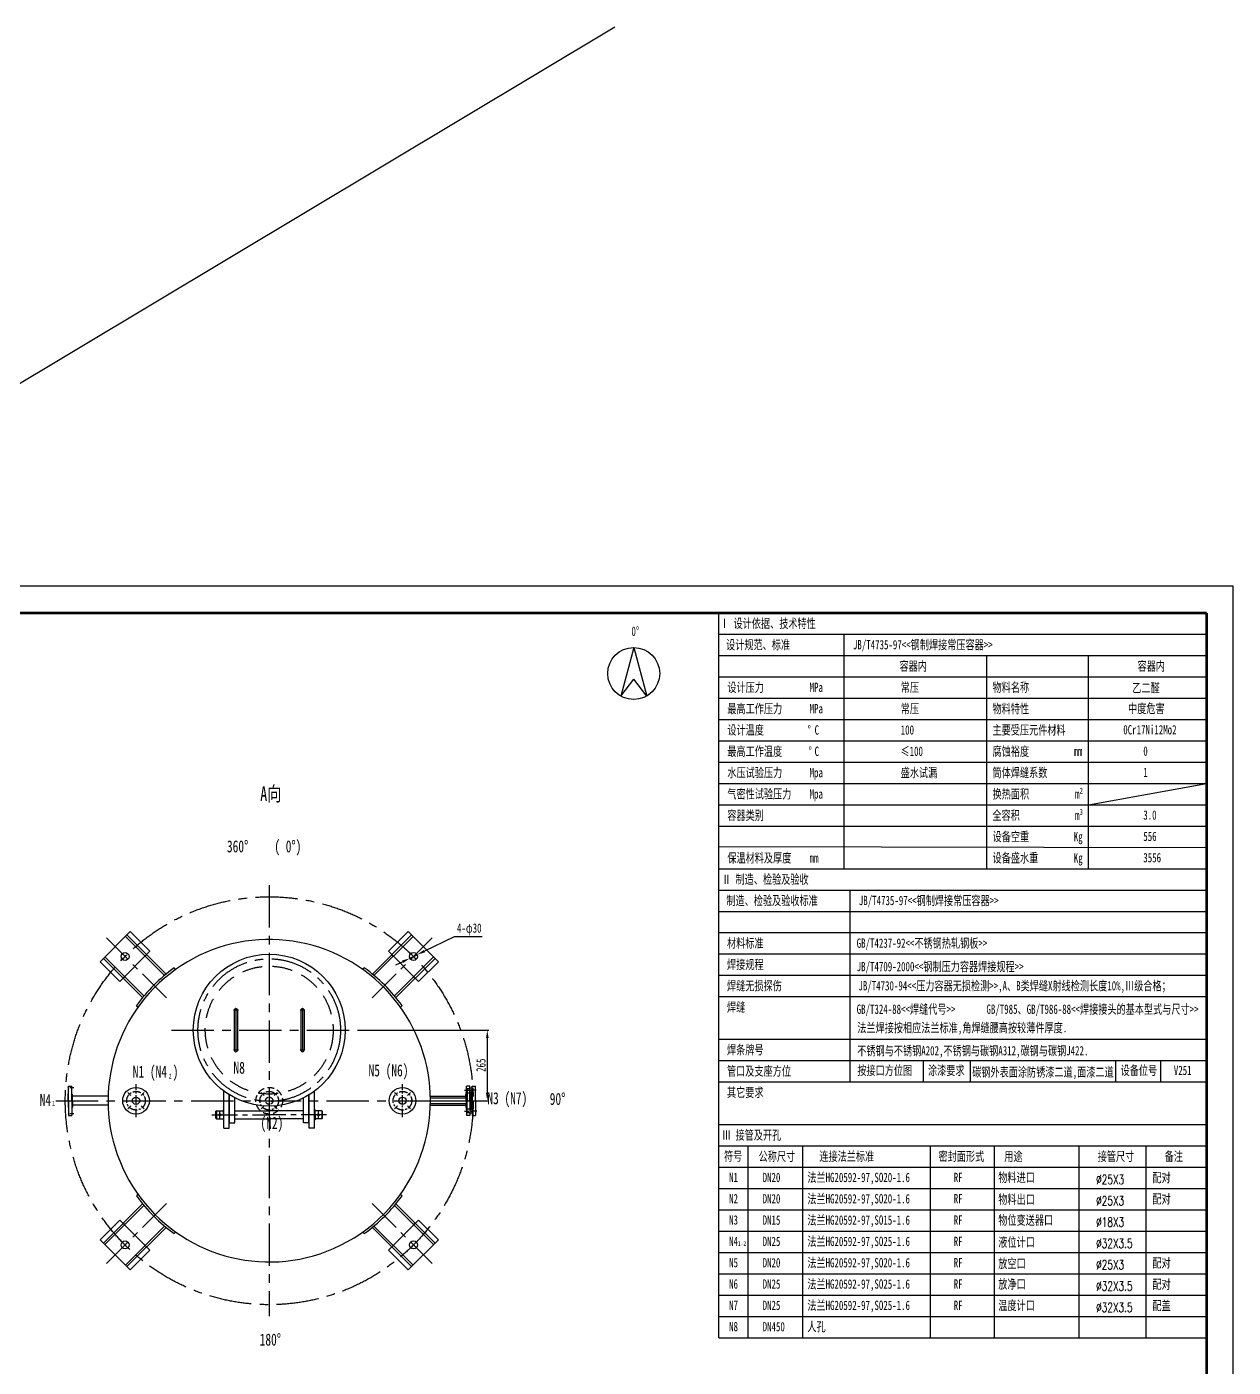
# Model space of a CAD drawing. Extents: x -71325 to -43928, y 2975 to 11014.
# Drawn here: x -67443 to -62915, y 5984 to 11014 of the extents above; entities that cross this region are included whole.
import ezdxf

# ---------------------------------------------------------------- set-up
doc = ezdxf.new("R2010")
doc.units = 0
doc.header["$MEASUREMENT"] = 0
doc.linetypes.add('CENTER', pattern=[50.8, 31.75, -6.35, 6.35, -6.35])
doc.linetypes.add('DASHED', pattern=[19.05, 12.7, -6.35])
doc.layers.get('0').update_dxf_attribs({"linetype": 'CONTINUOUS'})
doc.layers.get('DEFPOINTS').update_dxf_attribs({"linetype": 'CONTINUOUS'})
for name, color, linetype in [('LAYER1', 3, 'CONTINUOUS'), ('LAYER2', 1, 'CENTER'), ('LAYER3', 2, 'DASHED')]:
    doc.layers.add(name, color=color, linetype=linetype)
doc.styles.get("Standard").update_dxf_attribs({"font": 'txt.shx', "width": 0.7})
doc.styles.add('STYLE1', font='SIMFANG.TTF', dxfattribs={"width": 0.7, "height": 35})
doc.dimstyles.get("Standard").update_dxf_attribs({"dimtxt": 0.18, "dimasz": 0.18, "dimexe": 0.18, "dimexo": 0.0625, "dimgap": 0.09, "dimtad": 0, "dimtih": 1, "dimtoh": 1, "dimdec": 4, "dimzin": 0, "dimdsep": 46, "dimtxsty": 'Standard', "dimcen": 0.09, "dimadec": 0, "dimazin": 0, "dimtfac": 1, "dimtdec": 4, "dimtofl": 0, "dimtmove": 0, "dimatfit": 3, "dimfxl": 0, "dimtolj": 1, "dimtzin": 0, "dimarcsym": 0})

# ---------------------------------------------------------------- blocks, each defined once
blk = doc.blocks.new('*D130')
at = {"layer": 'DEFPOINTS', "color": 0}
for p in [(-66004.9, 7518.6), (-65978, 7531.7)]:
    blk.add_point(p, dxfattribs=at)
at = {"layer": 'LAYER1', "color": 0, "lineweight": -2}
for p, q in [((-65951, 7544.9), (-65836.9, 7600.6)), ((-65836.9, 7600.6), (-65733.4, 7600.6)), ((-66031.9, 7505.4), (-66058.8, 7492.2)), ((-66004.9, 7518.6), (-65978, 7531.7))]:
    blk.add_line(p, q, dxfattribs=at)
at = {"layer": 'LAYER1', "color": 0}
for points in [[(-65953.2, 7549.4), (-65948.8, 7540.4), (-65978, 7531.7)], [(-66034.1, 7509.9), (-66029.7, 7500.9), (-66004.9, 7518.6)]]:
    blk.add_solid(points, dxfattribs=at)
at = {"layer": 'LAYER1', "color": 0, "insert": (-65782, 7627), "char_height": 35, "attachment_point": 5, "style": 'STYLE1'}
blk.add_mtext('\\A1;4-φ30', dxfattribs=at)
blk = doc.blocks.new('*D133')
at = {"layer": 'DEFPOINTS', "color": 0}
for p in [(-66175.4, 7248.8), (-65927.7, 6983.8), (-65714.2, 6983.8)]:
    blk.add_point(p, dxfattribs=at)
at = {"layer": 'LAYER1', "color": 0, "lineweight": -2}
for p, q in [((-66175.4, 7248.8), (-65707.9, 7248.8)), ((-65714.2, 7218.8), (-65714.2, 7013.8)), ((-65927.7, 6983.8), (-65707.9, 6983.8))]:
    blk.add_line(p, q, dxfattribs=at)
at = {"layer": 'LAYER1', "color": 0}
for points in [[(-65719.2, 7218.8), (-65709.2, 7218.8), (-65714.2, 7248.8)], [(-65719.2, 7013.8), (-65709.2, 7013.8), (-65714.2, 6983.8)]]:
    blk.add_solid(points, dxfattribs=at)
at = {"layer": 'LAYER1', "color": 0, "insert": (-65737.9, 7117.1), "char_height": 35, "attachment_point": 5, "rotation": 90, "style": 'STYLE1'}
blk.add_mtext('\\A1;265', dxfattribs=at)

msp = doc.modelspace()

# ---------------------------------------------------------------- linework, layer by layer
for p, q in [((-68456.67, 9085.65251), (-65236.08557, 11014.02437)), ((-64844.63823, 6734.5732), (-64844.63823, 8814.5732)), ((-67054.57788, 7618.82026), (-67167.71497, 7505.68318)), ((-66925.9357, 7454.11563), (-67072.60911, 7600.78904)), ((-66919.73651, 7459.23015), (-67066.95225, 7606.4459)), ((-66980.33167, 7544.57405), (-67054.57788, 7618.82026)), ((-66145.72965, 7459.23015), (-65998.51391, 7606.4459)), ((-66139.53046, 7454.11563), (-65992.85705, 7600.78904)), ((-66085.13449, 7544.57405), (-66010.88828, 7618.82026)), ((-65897.75119, 7505.68318), (-66010.88828, 7618.82026)), ((-67093.46876, 7431.43697), (-67167.71497, 7505.68318)), ((-67008.12486, 7370.84181), (-67155.3406, 7518.05755)), ((-67003.01034, 7377.04099), (-67149.68375, 7523.7144)), ((-66980.33167, 7544.57405), (-67093.46876, 7431.43697)), ((-66992.70604, 7532.19968), (-66998.3629, 7526.54283)), ((-65971.9974, 7431.43697), (-66085.13449, 7544.57405)), ((-66067.10326, 7526.54283), (-66072.76012, 7532.19968)), ((-66062.45582, 7377.04099), (-65915.78241, 7523.7144)), ((-66057.3413, 7370.84181), (-65910.12556, 7518.05755)), ((-65971.9974, 7431.43697), (-65897.75119, 7505.68318)), ((-67075.43753, 7449.46819), (-67081.09439, 7443.81134)), ((-66883.93768, 7476.46433), (-66889.67238, 7482.19903)), ((-66181.52848, 7476.46433), (-66175.79378, 7482.19903)), ((-65984.37177, 7443.81134), (-65990.02863, 7449.46819)), ((-67025.35903, 7335.04297), (-67031.09373, 7340.77767)), ((-66663.73308, 7323.83837), (-66663.73308, 7173.83837)), ((-66651.73308, 7323.83837), (-66651.73308, 7173.83837)), ((-66413.73308, 7323.83837), (-66413.73308, 7173.83837)), ((-66401.73308, 7323.83837), (-66401.73308, 7173.83837)), ((-66040.10713, 7335.04297), (-66034.37243, 7340.77767)), ((-67287.73308, 6983.83837), (-67287.73308, 7009.33837)), ((-67286.13308, 7009.33837), (-67287.73308, 7009.33837)), ((-67286.13308, 6983.83837), (-67286.13308, 7038.83837)), ((-67286.13308, 7038.83837), (-67273.23308, 7038.83837)), ((-67273.23308, 6983.83837), (-67273.23308, 7038.83837)), ((-67270.73308, 7008.33837), (-67271.23308, 7008.33837)), ((-67270.73308, 6983.83837), (-67270.73308, 7008.33837)), ((-67063.13867, 7014.24397), (-67051.82496, 7002.93026)), ((-67002.32749, 7014.24397), (-67013.6412, 7002.93026)), ((-66702.73308, 6881.18111), (-66702.73308, 7020.09179)), ((-66682.73308, 6881.18111), (-66682.73308, 7006.50596)), ((-66681.73308, 6901.18111), (-66681.73308, 7005.88982)), ((-66661.73308, 6901.18111), (-66661.73308, 6994.70455)), ((-66403.73308, 6901.18111), (-66403.73308, 6994.73711)), ((-66383.73308, 6901.18111), (-66383.73308, 7005.88982)), ((-66382.73308, 6881.18111), (-66382.73308, 7006.50596)), ((-66362.73308, 6881.18111), (-66362.73308, 7020.09179)), ((-66063.13867, 7014.24397), (-66051.82496, 7002.93026)), ((-66002.32749, 7014.24397), (-66013.6412, 7002.93026)), ((-65927.82683, 6994.48837), (-65793.73308, 6994.48837)), ((-65794.73308, 6994.48837), (-65794.73308, 7008.33837)), ((-65794.73308, 7008.33837), (-65794.23308, 7008.33837)), ((-65793.73308, 6983.83837), (-65793.73308, 6998.83837)), ((-65792.23308, 6998.83837), (-65792.23308, 7038.83837)), ((-65779.33308, 7038.83837), (-65792.23308, 7038.83837)), ((-65779.33308, 7028.83837), (-65789.23308, 7028.83837)), ((-65789.23308, 7028.83837), (-65789.23308, 6983.83837)), ((-65779.33308, 6983.83837), (-65779.33308, 7038.83837)), ((-65771.63308, 7030.58837), (-65779.33308, 7030.58837)), ((-65779.33308, 6983.83837), (-65779.33308, 7028.83837)), ((-65771.63308, 7016.58837), (-65779.33308, 7016.58837)), ((-65779.33308, 7009.33837), (-65777.73308, 7009.33837)), ((-65777.73308, 6983.83837), (-65777.73308, 7016.58837)), ((-65773.23308, 6983.83837), (-65773.23308, 7016.58837)), ((-65771.63308, 7009.33837), (-65773.23308, 7009.33837)), ((-65773.23308, 6983.83837), (-65773.23308, 7001.33837)), ((-65771.63308, 6983.83837), (-65771.63308, 7038.83837)), ((-65771.63308, 7038.83837), (-65758.73308, 7038.83837)), ((-65771.63308, 7016.58837), (-65771.63308, 6928.83837)), ((-65758.73308, 6983.83837), (-65758.73308, 7038.83837)), ((-67287.73308, 6983.83837), (-67287.73308, 6958.33837)), ((-67286.13308, 6958.33837), (-67287.73308, 6958.33837)), ((-67286.13308, 6983.83837), (-67286.13308, 6928.83837)), ((-67273.23308, 6983.83837), (-67273.23308, 6928.83837)), ((-67270.73308, 6959.33837), (-67271.23308, 6959.33837)), ((-67270.73308, 6983.83837), (-67270.73308, 6959.33837)), ((-67063.13867, 6953.43278), (-67051.82496, 6964.74649)), ((-67002.32749, 6953.43278), (-67013.6412, 6964.74649)), ((-66730.73308, 6946.18111), (-66732.73308, 6944.18111)), ((-66732.73308, 6918.18111), (-66732.73308, 6944.18111)), ((-66730.73308, 6946.18111), (-66704.73308, 6946.18111)), ((-66730.73308, 6946.18111), (-66730.73308, 6916.18111)), ((-66704.73308, 6931.18111), (-66704.73308, 6949.77043)), ((-66661.73308, 6946.18111), (-66532.73308, 6946.18111)), ((-66661.73308, 6946.18111), (-66532.73308, 6946.18111)), ((-66403.73308, 6946.18111), (-66532.73308, 6946.18111)), ((-66360.73308, 6949.77043), (-66362.73308, 6949.77043)), ((-66360.73308, 6931.18111), (-66360.73308, 6949.77043)), ((-66334.73308, 6946.18111), (-66360.73308, 6946.18111)), ((-66334.73308, 6946.18111), (-66332.73308, 6944.18111)), ((-66334.73308, 6946.18111), (-66334.73308, 6916.18111)), ((-66332.73308, 6918.18111), (-66332.73308, 6944.18111)), ((-66063.13867, 6953.43278), (-66051.82496, 6964.74649)), ((-66002.32749, 6953.43278), (-66013.6412, 6964.74649)), ((-65927.82683, 6973.18837), (-65793.73308, 6973.18837)), ((-65794.73308, 6973.18837), (-65794.73308, 6959.33837)), ((-65794.73308, 6959.33837), (-65794.23308, 6959.33837)), ((-65793.73308, 6983.83837), (-65793.73308, 6968.83837)), ((-65792.23308, 6968.83837), (-65792.23308, 6928.83837)), ((-65789.23308, 6938.83837), (-65789.23308, 6983.83837)), ((-65779.33308, 6983.83837), (-65779.33308, 6928.83837)), ((-65779.33308, 6983.83837), (-65779.33308, 6938.83837)), ((-65779.33308, 6958.33837), (-65777.73308, 6958.33837)), ((-65771.63308, 6951.08837), (-65779.33308, 6951.08837)), ((-65777.73308, 6983.83837), (-65777.73308, 6951.08837)), ((-65773.23308, 6983.83837), (-65773.23308, 6966.33837)), ((-65773.23308, 6983.83837), (-65773.23308, 6951.08837)), ((-65771.63308, 6958.33837), (-65773.23308, 6958.33837)), ((-65758.73308, 6983.83837), (-65758.73308, 6928.83837)), ((-67286.13308, 6928.83837), (-67273.23308, 6928.83837)), ((-66732.73308, 6918.18111), (-66730.73308, 6916.18111)), ((-66730.73308, 6916.18111), (-66704.73308, 6916.18111)), ((-66704.73308, 6931.18111), (-66704.73308, 6912.59179)), ((-66704.73308, 6912.59179), (-66702.73308, 6912.59179)), ((-66682.73308, 6901.18111), (-66661.73308, 6901.18111)), ((-66661.73308, 6916.18111), (-66532.73308, 6916.18111)), ((-66661.73308, 6916.18111), (-66532.73308, 6916.18111)), ((-66403.73308, 6916.18111), (-66532.73308, 6916.18111)), ((-66382.73308, 6901.18111), (-66403.73308, 6901.18111)), ((-66360.73308, 6912.59179), (-66362.73308, 6912.59179)), ((-66360.73308, 6931.18111), (-66360.73308, 6912.59179)), ((-66334.73308, 6916.18111), (-66360.73308, 6916.18111)), ((-66332.73308, 6918.18111), (-66334.73308, 6916.18111)), ((-65779.33308, 6928.83837), (-65792.23308, 6928.83837)), ((-65779.33308, 6938.83837), (-65789.23308, 6938.83837)), ((-65771.63308, 6937.08837), (-65779.33308, 6937.08837)), ((-65771.63308, 6928.83837), (-65758.73308, 6928.83837)), ((-66702.73308, 6881.18111), (-66682.73308, 6881.18111)), ((-66362.73308, 6881.18111), (-66382.73308, 6881.18111)), ((-64844.63823, 6094.5732), (-64844.63823, 6814.5732)), ((-67008.12486, 6596.83494), (-67155.3406, 6449.6192)), ((-67003.01034, 6590.63576), (-67149.68375, 6443.96235)), ((-67025.35903, 6632.63378), (-67031.09373, 6626.89908)), ((-66062.45582, 6590.63576), (-65915.78241, 6443.96235)), ((-66057.3413, 6596.83494), (-65910.12556, 6449.6192)), ((-66040.10713, 6632.63378), (-66034.37243, 6626.89908)), ((-67093.46876, 6536.23978), (-67167.71497, 6461.99357)), ((-67093.46876, 6536.23978), (-66980.33167, 6423.1027)), ((-67081.09439, 6523.86541), (-67075.43753, 6518.20856)), ((-66925.9357, 6513.56112), (-67072.60911, 6366.88771)), ((-66919.73651, 6508.4466), (-67066.95225, 6361.23085)), ((-66883.93768, 6491.21242), (-66889.67238, 6485.47772)), ((-66181.52848, 6491.21242), (-66175.79378, 6485.47772)), ((-66145.72965, 6508.4466), (-65998.51391, 6361.23085)), ((-66139.53046, 6513.56112), (-65992.85705, 6366.88771)), ((-66085.13449, 6423.1027), (-65971.9974, 6536.23978)), ((-65990.02863, 6518.20856), (-65984.37177, 6523.86541)), ((-65971.9974, 6536.23978), (-65897.75119, 6461.99357)), ((-67167.71497, 6461.99357), (-67054.57788, 6348.85649)), ((-66998.3629, 6441.13392), (-66992.70604, 6435.47707)), ((-66072.76012, 6435.47707), (-66067.10326, 6441.13392)), ((-66010.88828, 6348.85649), (-65897.75119, 6461.99357)), ((-66980.33167, 6423.1027), (-67054.57788, 6348.85649)), ((-66085.13449, 6423.1027), (-66010.88828, 6348.85649))]:
    msp.add_line(p, q)
at = {"ltscale": 2}
for p, q in [((-67137.49839, 7000.68837), (-67270.73308, 7000.68837)), ((-65927.96777, 7000.68837), (-65794.73308, 7000.68837)), ((-67137.49839, 6966.98837), (-67270.73308, 6966.98837)), ((-65927.96777, 6966.98837), (-65794.73308, 6966.98837))]:
    msp.add_line(p, q, dxfattribs=at)
at = {"ltscale": 0.5}
for p, q in [((-65793.73308, 6998.83837), (-65792.23308, 6998.83837)), ((-65779.33308, 7001.33837), (-65777.73308, 7001.33837)), ((-65793.73308, 6968.83837), (-65792.23308, 6968.83837)), ((-65779.33308, 6966.33837), (-65777.73308, 6966.33837))]:
    msp.add_line(p, q, dxfattribs=at)
at = {"const_width": 10}
for points in [[(-63014.63823, 8814.5732), (-71074.63823, 8814.5732)], [(-63014.63823, 3074.5732), (-63014.63823, 8814.5732)]]:
    msp.add_lwpolyline(points, dxfattribs=at)
for centre, radius in [((-67074.02332, 7525.12862), 15), ((-66532.73308, 7248.83837), 285), ((-65991.44284, 7525.12862), 15), ((-67032.73308, 6983.83837), 50), ((-67032.73308, 6983.83837), 13.75), ((-66032.73308, 6983.83837), 50), ((-66032.73308, 6983.83837), 13.75), ((-66717.73308, 6931.18111), 4), ((-66347.73308, 6931.18111), 4), ((-67074.02332, 6442.54813), 15), ((-65991.44284, 6442.54813), 15)]:
    msp.add_circle(centre, radius)
for centre, radius, start, end in [((-66532.73308, 6983.83837), 605, 337.71953489, 293.50208373), ((-66532.73308, 6983.83837), 613, 125.61125633, 144.38874367), ((-66532.73308, 6983.83837), 613, 35.61125633, 54.38874367), ((-66657.73308, 7323.83837), 6, 0, 180), ((-66407.73308, 7323.83837), 6, 0, 180), ((-66657.73308, 7173.83837), 6, 180, 0), ((-66407.73308, 7173.83837), 6, 180, 0), ((-67271.23308, 7010.33837), 2, 180, 270), ((-65794.23308, 7010.33837), 2, 270, 0), ((-65792.23308, 7001.83837), 3, 270, 0), ((-67271.23308, 6957.33837), 2, 90, 180), ((-65794.23308, 6957.33837), 2, 0, 90), ((-65792.23308, 6965.83837), 3, 0, 90), ((-66532.73308, 6983.83837), 605, 293.50208373, 337.71953489), ((-66532.73308, 6983.83837), 613, 215.61125633, 234.38874367), ((-66532.73308, 6983.83837), 613, 305.61125633, 324.38874367)]:
    msp.add_arc(centre, radius, start, end)
at = {"layer": 'LAYER1'}
for p, q in [((-62914.63823, 8914.5732), (-71324.63823, 8914.5732)), ((-62914.63823, 2974.5732), (-62914.63823, 8914.5732)), ((-64844.63823, 8814.5732), (-63014.63823, 8814.5732)), ((-63014.63823, 8814.5732), (-63014.63823, 6974.5732)), ((-64844.63823, 8734.5732), (-63014.63823, 8734.5732)), ((-64374.7107, 7854.5732), (-64374.7107, 8734.5732)), ((-64374.7107, 7854.5732), (-64374.7107, 8734.5732)), ((-65164.83974, 8684.60179), (-65213.6224, 8502.5424)), ((-65164.83974, 8684.60179), (-65116.05707, 8502.5424)), ((-64844.63823, 8654.5732), (-63014.63823, 8654.5732)), ((-64844.63823, 8654.5732), (-63014.63823, 8654.5732)), ((-63839.87648, 7854.5732), (-63839.87648, 8654.5732)), ((-63457.82937, 7854.5732), (-63457.82937, 8654.5732)), ((-65213.6224, 8502.54241), (-65164.83974, 8566.11721)), ((-65116.05707, 8502.54241), (-65164.83974, 8566.11721)), ((-64844.63823, 8574.5732), (-63014.63823, 8574.5732)), ((-64844.63823, 8494.5732), (-63014.63823, 8494.5732)), ((-64844.63823, 8414.5732), (-63014.63823, 8414.5732)), ((-64844.63823, 8334.5732), (-63014.63823, 8334.5732)), ((-64844.63823, 8254.5732), (-63014.63823, 8254.5732)), ((-64844.63823, 8174.5732), (-63014.63823, 8174.5732)), ((-63457.82937, 8094.5732), (-63014.63823, 8174.5732)), ((-64844.63823, 8094.5732), (-63014.63823, 8094.5732)), ((-64844.63823, 8014.5732), (-63014.63823, 8014.5732)), ((-64844.63823, 7937.44125), (-63014.63823, 7934.5732)), ((-64844.63823, 7854.5732), (-63014.63823, 7854.5732)), ((-64844.63823, 7774.5732), (-63014.63823, 7774.5732)), ((-64352.60099, 7054.5732), (-64352.60099, 7774.5732)), ((-64352.60099, 7054.5732), (-64352.60099, 7774.5732)), ((-64844.63823, 7694.5732), (-63014.63823, 7694.5732)), ((-64844.63823, 7614.5732), (-63014.63823, 7614.5732)), ((-64844.63823, 7534.5732), (-63014.63823, 7534.5732)), ((-64844.63823, 7454.5732), (-63014.63823, 7454.5732)), ((-64844.63823, 7374.5732), (-63014.63823, 7374.5732)), ((-64844.63823, 7374.5732), (-63014.63823, 7374.5732)), ((-64844.63823, 7214.5732), (-63014.63823, 7214.5732)), ((-64844.63823, 7134.5732), (-63014.63823, 7134.5732)), ((-64078.88961, 7134.5732), (-64078.88961, 7054.5732)), ((-63901.56455, 7134.5732), (-63901.56455, 7054.5732)), ((-63356.16682, 7134.5732), (-63356.16682, 7054.5732)), ((-63186.45037, 7054.5732), (-63186.45037, 7134.5732)), ((-64844.63823, 7054.5732), (-63014.63823, 7054.5732)), ((-64844.63823, 6894.5732), (-63014.63823, 6894.5732)), ((-64844.63823, 6814.5732), (-63014.63823, 6814.5732)), ((-64734.82902, 6094.5732), (-64734.82902, 6814.5732)), ((-64530.46111, 6094.5732), (-64530.46111, 6814.5732)), ((-64050.27284, 6094.5732), (-64050.27284, 6812.36627)), ((-63811.01752, 6094.5732), (-63811.01752, 6814.5732)), ((-63493.22023, 6094.5732), (-63493.22023, 6814.5732)), ((-63243.10863, 6814.5732), (-63243.10863, 6094.5732)), ((-64844.63823, 6734.5732), (-63014.63823, 6734.5732)), ((-64844.63823, 6654.5732), (-63014.63823, 6654.5732)), ((-64844.63823, 6574.5732), (-63014.63823, 6574.5732)), ((-64844.63823, 6494.5732), (-63014.63823, 6494.5732)), ((-64844.63823, 6414.5732), (-63014.63823, 6414.5732)), ((-64844.63823, 6334.5732), (-63014.63823, 6334.5732)), ((-64844.63823, 6254.5732), (-63014.63823, 6254.5732)), ((-64844.63823, 6174.5732), (-63014.63823, 6174.5732)), ((-64844.63823, 6094.5732), (-63014.63823, 6094.5732))]:
    msp.add_line(p, q, dxfattribs=at)
msp.add_circle((-65164.83974, 8587.03646), 97.56533, dxfattribs=at)
at = {"layer": 'LAYER2', "ltscale": 5}
for p, q in [((-66532.73308, 7792.85815), (-66532.73308, 6174.8186)), ((-66648.59028, 7323.83837), (-66666.87588, 7323.83837)), ((-66657.73308, 7323.83837), (-66657.73308, 7173.83837)), ((-66398.59028, 7323.83837), (-66416.87588, 7323.83837)), ((-66407.73308, 7323.83837), (-66407.73308, 7173.83837)), ((-66899.42767, 7248.83837), (-66175.44514, 7248.83837)), ((-66648.59028, 7173.83837), (-66666.87588, 7173.83837)), ((-66398.59028, 7173.83837), (-66416.87588, 7173.83837)), ((-67333.90141, 6983.83837), (-65731.56475, 6983.83837))]:
    msp.add_line(p, q, dxfattribs=at)
at = {"layer": 'LAYER2', "ltscale": 4}
for p, q in [((-66918.84174, 7369.94704), (-67144.05154, 7595.15684)), ((-66146.62442, 7369.94704), (-65921.41462, 7595.15684)), ((-66918.84174, 6597.72971), (-67144.05154, 6372.51991)), ((-66146.62442, 6597.72971), (-65921.41462, 6372.51991))]:
    msp.add_line(p, q, dxfattribs=at)
at = {"layer": 'LAYER2'}
for p, q in [((-67032.73308, 6921.72592), (-67032.73308, 7045.95083)), ((-66032.73308, 6921.72592), (-66032.73308, 7045.95083))]:
    msp.add_line(p, q, dxfattribs=at)
at = {"layer": 'LAYER2', "ltscale": 0.5}
for p, q in [((-67265.67507, 7032.58837), (-67291.67507, 7032.58837)), ((-65799.79109, 7023.58837), (-65773.79109, 7023.58837)), ((-65796.6092, 7014.08837), (-65774.94587, 7014.08837)), ((-65755.67507, 7023.58837), (-65781.67507, 7023.58837)), ((-65803.73308, 6983.83837), (-65777.73308, 6983.83837)), ((-65799.79109, 6944.08837), (-65773.79109, 6944.08837)), ((-65794.70327, 6953.58837), (-65773.14975, 6953.58837)), ((-65755.67507, 6944.08837), (-65781.67507, 6944.08837)), ((-65753.67507, 6944.08837), (-65779.67507, 6944.08837)), ((-67265.67507, 6935.08837), (-67291.67507, 6935.08837))]:
    msp.add_line(p, q, dxfattribs=at)
at = {"layer": 'LAYER2', "ltscale": 3}
for p, q in [((-66717.73308, 6918.18111), (-66717.73308, 6944.18111)), ((-66347.73308, 6918.18111), (-66347.73308, 6944.18111)), ((-66747.68259, 6931.18111), (-66532.73308, 6931.18111)), ((-66317.78357, 6931.18111), (-66532.73308, 6931.18111))]:
    msp.add_line(p, q, dxfattribs=at)
at = {"layer": 'LAYER2', "ltscale": 5}
for centre, radius in [((-66532.73308, 6983.83837), 765.5), ((-66532.73308, 7248.83837), 267.5)]:
    msp.add_circle(centre, radius, dxfattribs=at)
at = {"layer": 'LAYER2'}
for centre in [(-67032.73308, 6983.83837), (-66532.73308, 6983.83837), (-66032.73308, 6983.83837)]:
    msp.add_circle(centre, 35, dxfattribs=at)
at = {"layer": 'LAYER3', "ltscale": 6}
for p, q in [((-66563.13867, 7014.24397), (-66551.82496, 7002.93026)), ((-66502.32749, 7014.24397), (-66513.6412, 7002.93026)), ((-66563.13867, 6953.43278), (-66551.82496, 6964.74649)), ((-66502.32749, 6953.43278), (-66513.6412, 6964.74649))]:
    msp.add_line(p, q, dxfattribs=at)
msp.add_circle((-66532.73308, 7248.83837), 240, dxfattribs=at)
at = {"layer": 'LAYER3', "ltscale": 2}
msp.add_circle((-66532.73308, 6983.83837), 50, dxfattribs=at)
at = {"layer": 'LAYER3', "ltscale": 1.2}
msp.add_circle((-66532.73308, 6983.83837), 13.75, dxfattribs=at)

# ---------------------------------------------------------------- texts
at = {"layer": 'LAYER1', "style": 'STYLE1', "width": 0.7}
for s, height, p in [('Ⅰ 设计依据、技术特性', 35, (-64840.95227, 8757.79888)), ('设计规范、标准', 35, (-64817.91066, 8677.79888)), ('JB/T4735-97<<钢制焊接常压容器>>', 35, (-64341.86937, 8677.79888)), ('容器内', 35, (-64167.06379, 8597.79888)), ('容器内', 35, (-63273.48375, 8597.79888)), ('设计压力\u3000\u3000\u3000\u3000\u3000MPa', 35, (-64813.21859, 8517.79888)), ('常压', 35, (-64162.47336, 8517.79888)), ('物料名称', 35, (-63817.93166, 8517.79888)), ('乙二醛', 35, (-63293.47973, 8515.67106)), ('最高工作压力\u3000\u3000\u3000MPa', 35, (-64813.21859, 8437.79888)), ('常压', 35, (-64162.47336, 8437.79888)), ('物料特性', 35, (-63817.93166, 8437.79888)), ('中度危害', 35, (-63309.3238, 8438.46554)), ('设计温度', 35, (-64813.21859, 8357.79888)), ('°', 35, (-64512.13982, 8357.79888)), ('C', 35, (-64485.87407, 8357.79888)), ('100', 35, (-64162.47336, 8357.79888)), ('主要受压元件材料', 35, (-63817.93166, 8357.79888)), ('0Cr17Ni12Mo2', 35, (-63327.22272, 8358.46554)), ('最高工作温度', 35, (-64813.21859, 8277.79888)), ('°', 35, (-64508.39451, 8277.79888)), ('C', 35, (-64485.92246, 8277.79888)), ('≤100', 35, (-64162.47336, 8277.79888)), ('腐蚀裕度          mm', 35, (-63817.93166, 8277.79888)), ('0', 35, (-63252.07156, 8278.46554)), ('水压试验压力\u3000\u3000\u3000Mpa', 35, (-64813.21859, 8197.79888)), ('盛水试漏', 35, (-64162.47336, 8197.79888)), ('筒体焊缝系数', 35, (-63817.93166, 8197.79888)), ('1', 35, (-63252.07156, 8198.46554)), ('气密性试验压力\u3000\u3000Mpa', 35, (-64813.21859, 8117.79888)), ('换热面积', 35, (-63817.93166, 8117.79888)), ('2', 22, (-63491.20261, 8136.34465)), ('m', 35, (-63508.37979, 8117.79888)), ('容器类别', 35, (-64813.21859, 8037.79888)), (' 全容积', 35, (-63834.97731, 8037.79888)), ('m', 35, (-63508.37979, 8037.79888)), ('3', 22, (-63491.20261, 8056.34465)), ('3.0', 35, (-63252.07156, 8038.46554)), ('设备空重  \u3000      Kg', 35, (-63817.93166, 7957.79888)), ('556', 35, (-63252.07156, 7958.46554)), ('保温材料及厚度\u3000\u3000mm', 35, (-64813.21859, 7877.79888)), ('设备盛水重        Kg', 35, (-63817.93166, 7877.79888)), ('3556', 35, (-63252.07156, 7878.46554)), ('Ⅱ 制造、检验及验收', 35, (-64833.53303, 7797.79888)), (' 制造、检验及验收标准', 35, (-64833.53303, 7717.79888)), ('JB/T4735-97<<钢制焊接常压容器>>', 35, (-64319.75966, 7717.79888)), ('材料标准', 35, (-64814.56408, 7557.79888)), ('GB/T4237-92<<不锈钢热轧钢板>>', 35, (-64327.87063, 7557.79888)), ('焊接规程', 35, (-64814.56408, 7477.79888)), ('JB/T4709-2000<<钢制压力容器焊接规程>>', 35, (-64327.87063, 7469.93032)), ('焊缝无损探伤', 35, (-64814.56408, 7397.79888)), ('JB/T4730-94<<压力容器无损检测>>,A、B类焊缝X射线检测长度10%,Ⅲ级合格；', 35, (-64321.32366, 7397.79888)), ('焊缝', 35, (-64814.56408, 7317.79888)), ('GB/T324-88<<焊缝代号>>       GB/T985、GB/T986-88<<焊接接头的基本型式与尺寸>> ', 35, (-64327.87063, 7309.93032)), ('焊条牌号', 35, (-64814.56408, 7157.79888)), ('不锈钢与不锈钢A202,不锈钢与碳钢A312,碳钢与碳钢J422.', 35, (-64325.54405, 7154.1385)), ('管口及支座方位', 35, (-64814.56408, 7077.79888)), ('碳钢外表面涂防锈漆二道,面漆二道', 35, (-63894.31643, 7074.1385)), ('2', 18, (-66909.8259, 7067.20729)), ('其它要求', 35, (-64814.56408, 6997.79888)), ('1', 18, (-67347.70678, 6965.9459)), ('Ⅲ 接管及开孔', 35, (-64833.53303, 6837.79888)), ('符号', 35, (-64825.85102, 6758.25463)), ('公称尺寸', 35, (-64695.7578, 6757.79888)), ('连接法兰标准', 35, (-64467.98319, 6757.79888)), ('密封面形式', 35, (-64020.64314, 6757.79888)), ('用途', 35, (-63773.8466, 6757.79888)), ('接管尺寸', 35, (-63423.17767, 6757.79888)), ('备注', 35, (-63172.04773, 6757.79888)), ('N1', 35, (-64806.68088, 6678.9213)), ('DN20', 35, (-64680.86519, 6678.46554)), ('法兰HG20592-97,SO20-1.6', 35, (-64513.12285, 6678.46554)), ('RF', 35, (-63963.48118, 6678.46554)), ('物料进口', 35, (-63796.34374, 6678.46554)), ('配对', 35, (-63218.03652, 6677.79888)), ('N2', 35, (-64806.68088, 6598.9213)), ('DN20', 35, (-64680.86519, 6598.46554)), ('法兰HG20592-97,SO20-1.6', 35, (-64513.12285, 6598.46554)), ('RF', 35, (-63963.48118, 6598.46554)), ('物料出口', 35, (-63796.34374, 6596.56418)), ('配对', 35, (-63218.03652, 6597.79888)), ('N3', 35, (-64806.68088, 6518.9213)), ('DN15', 35, (-64680.86519, 6518.46554)), ('法兰HG20592-97,SO15-1.6', 35, (-64513.12285, 6518.46554)), ('RF', 35, (-63963.48118, 6518.46554)), ('物位变送器口', 35, (-63796.34374, 6518.46554)), ('N4', 35, (-64806.68088, 6438.9213)), ('1-2', 18, (-64773.66025, 6438.9213)), ('DN25', 35, (-64680.86519, 6438.46554)), ('法兰HG20592-97,SO25-1.6', 35, (-64513.12285, 6438.46554)), ('RF', 35, (-63963.48118, 6438.46554)), ('液位计口', 35, (-63796.34374, 6435.84008)), ('N5', 35, (-64806.68088, 6358.9213)), ('DN20', 35, (-64680.86519, 6358.46554)), ('法兰HG20592-97,SO20-1.6', 35, (-64513.12285, 6358.46554)), ('RF', 35, (-63963.48118, 6358.46554)), ('放空口', 35, (-63796.34374, 6355.84008)), ('配对', 35, (-63218.03652, 6357.79888)), ('N6', 35, (-64806.68088, 6278.9213)), ('DN25', 35, (-64680.86519, 6278.46554)), ('法兰HG20592-97,SO25-1.6', 35, (-64513.12285, 6278.46554)), ('RF', 35, (-63963.48118, 6278.46554)), ('放净口', 35, (-63796.34374, 6278.46554)), ('配对', 35, (-63218.03652, 6277.79888)), ('法兰HG20592-97,SO25-1.6', 35, (-64513.12285, 6198.46554)), ('温度计口', 35, (-63796.34374, 6198.46554)), ('配盖', 35, (-63218.03652, 6197.79888)), ('N7', 35, (-64806.68088, 6198.9213)), ('DN25', 35, (-64680.86519, 6198.46554)), ('RF', 35, (-63963.48118, 6198.46554)), ('N8', 35, (-64806.68088, 6118.9213)), ('DN450', 35, (-64680.86519, 6118.46554)), ('人孔', 35, (-64513.12285, 6118.46554))]:
    msp.add_text(s, height=height, dxfattribs=at).set_placement(p)
at = {"layer": 'LAYER1', "width": 0.7}
for s, p in [('%%C25X3', (-63429.02087, 6670.89752)), ('%%C25X3', (-63429.02087, 6590.89752)), ('%%C18X3', (-63429.02087, 6510.89752)), ('%%C32X3.5', (-63429.02087, 6430.89752)), ('%%C25X3', (-63429.02087, 6350.89752)), ('%%C32X3.5', (-63429.02087, 6270.89752)), ('%%C32X3.5', (-63429.02087, 6190.89752))]:
    msp.add_text(s, height=35, dxfattribs=at).set_placement(p)
at = {"layer": 'LAYER1', "attachment_point": 1, "style": 'STYLE1'}
for s, insert, char_height, width in [('0°', (-65173.16295, 8763.06867), 35, 145.7848), ('A向', (-66566.475, 8163.60017), 55, 185.26797), ('360°', (-66691.53021, 7960.97062), 45, 288.9064185), ('( 0°)', (-66513.5968, 7960.97062), 45, 288.9064185), ('法兰焊接按相应法兰标准,角焊缝腰高按较薄件厚度.', (-64325.54405, 7275.38175), 35, 1505.1722), ('N1 (N4 )', (-67045.0804, 7115.23752), 45, 288.9064185), ('N8', (-66667.01721, 7130.23752), 45, 288.9064185), ('N5 (N6)', (-66160.07748, 7120.15767), 45, 288.9064185), ('按接口方位图', (-64325.54405, 7115.38175), 35, 1505.1722), ('涂漆要求', (-64060.05764, 7115.38175), 35, 1505.1722), ('设备位号', (-63337.33485, 7115.38175), 35, 1505.1722), ('V251', (-63137.53502, 7115.38175), 35, 1505.1722), ('N4', (-67394.2413, 7009.23142), 45, 288.9064185), ('N3 (N7)', (-65714.16209, 7015.8561), 45, 288.9064185), ('90°', (-65479.84309, 7013.26624), 45, 288.9064185), ('(N2)', (-66565.73705, 6923.0406), 45, 288.9064185), ('180°', (-66568.62536, 6110.00611), 45, 288.9064185)]:
    msp.add_mtext(s, dxfattribs=dict(at, insert=insert, char_height=char_height, width=width))

# ---------------------------------------------------------------- dimensions: what is measured, and where the dimension line sits
at = {"layer": 'LAYER1'}
dim = msp.add_diameter_dim_2p(p1=(-66004.92354, 7518.55056), p2=(-65977.96214, 7531.70667), text='4-φ30', dimstyle='Standard', override={"dimscale": 10, "dimtxt": 3.5, "dimasz": 3, "dimexe": 0.625, "dimexo": 0, "dimgap": 0.625, "dimtad": 1, "dimtih": 0, "dimzin": 8, "dimtxsty": 'STYLE1', "dimcen": 2.5, "dimtofl": 1, "dimatfit": 2}, dxfattribs=at)
dim.commit()
dim.dimension.update_dxf_attribs({"geometry": '*D130', "text_midpoint": (-65782.00636, 7600.55948), "dimtype": 163})
dim = msp.add_linear_dim(base=(-65714.19862, 6983.83837), p1=(-66175.44514, 7248.83837), p2=(-65927.73308, 6983.83837), angle=90, dimstyle='Standard', override={"dimscale": 10, "dimtxt": 3.5, "dimasz": 3, "dimexe": 0.625, "dimexo": 0, "dimgap": 0.625, "dimtad": 1, "dimtih": 0, "dimzin": 8, "dimtxsty": 'STYLE1', "dimcen": 2.5, "dimtofl": 1, "dimatfit": 2}, dxfattribs=at)
dim.commit()
dim.dimension.update_dxf_attribs({"geometry": '*D133', "text_midpoint": (-65714.19862, 7117.13551), "dimtype": 160})

doc.saveas('drawing.dxf')
